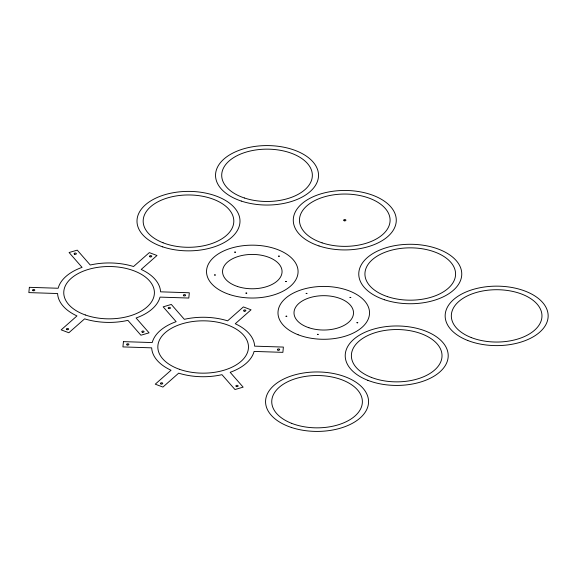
<?xml version="1.0" encoding="UTF-8"?>
<svg xmlns="http://www.w3.org/2000/svg" width="577" height="577" viewBox="0 0 577 577"><rect width="100%" height="100%" fill="white"/><g stroke="black" fill="none" stroke-linecap="round" stroke-linejoin="round"><path stroke-width="0.87" d="M214.543 274.991L215.452 275.013L214.543 274.969M234.695 252.149L235.611 252.171L234.702 252.135M245.932 293.116L246.848 293.138L245.939 293.094M278.547 256.159L279.463 256.181L278.554 256.145M285.492 281.475L286.408 281.497L285.5 281.461M285.997 316.246L286.913 316.261L285.997 316.225M306.149 293.404L307.065 293.441L306.163 293.368M317.393 334.371L318.302 334.386L317.393 334.35M350.001 297.415L350.917 297.436L350.008 297.4M356.947 322.731L357.863 322.752L356.954 322.716M29.362 287.324L28.85 292.604L57.599 293.534A51.504 29.737 0 0 0 76.972 315.929L61.184 329.864L68.843 332.756L84.61 318.85A51.504 29.737 0 0 0 127.899 320.358L140.903 335.223L149.075 332.842L136.093 317.999A51.504 29.737 0 0 0 160.009 297.112L188.802 298.042L189.314 292.763L160.565 291.832A51.504 29.737 0 0 0 141.185 269.437L156.98 255.503L149.32 252.611L133.547 266.516A51.504 29.737 0 0 0 90.257 265.009L77.26 250.144L69.089 252.524L82.071 267.367A51.504 29.737 0 0 0 58.154 288.255L29.362 287.324M123.435 341.634L122.923 346.914L151.672 347.844A51.504 29.737 0 0 0 171.044 370.246L155.256 384.174L162.916 387.066L178.682 373.16A51.504 29.737 0 0 0 221.972 374.675L234.976 389.533L243.148 387.153L230.165 372.309A51.504 29.737 0 0 0 254.082 351.422L282.874 352.352L283.386 347.08L254.63 346.15A51.504 29.737 0 0 0 235.257 323.747L251.053 309.813L243.393 306.921L227.619 320.834A51.504 29.737 0 0 0 184.33 319.319L171.333 304.454L163.161 306.841L176.136 321.677A51.504 29.737 0 0 0 152.227 342.565L123.435 341.634M471.243 337.552A45.323 26.167 0 0 0 541.853 317.747A45.323 26.167 0 0 0 476.847 292.344A45.323 26.167 0 0 0 471.243 337.552M467.781 340.502A51.504 29.737 0 0 0 548.02 317.999A51.504 29.737 0 0 0 474.143 289.135A51.504 29.737 0 0 0 467.781 340.502M387.593 296.672A45.323 26.167 0 0 0 455.578 274.01A45.323 26.167 0 0 0 387.593 251.348A45.323 26.167 0 0 0 387.593 296.672M384.506 299.759A51.504 29.737 0 0 0 461.759 274.01A51.504 29.737 0 0 0 384.506 248.261A51.504 29.737 0 0 0 384.506 299.759M244.367 197.976A45.323 26.167 0 0 0 312.352 175.314A45.323 26.167 0 0 0 244.367 152.653A45.323 26.167 0 0 0 244.367 197.976M241.273 201.063A51.504 29.737 0 0 0 318.526 175.314A51.504 29.737 0 0 0 241.273 149.566A51.504 29.737 0 0 0 241.273 201.063M319.023 245.953A51.504 29.737 0 0 0 396.276 220.198A51.504 29.737 0 0 0 319.023 194.449A51.504 29.737 0 0 0 319.023 245.953M322.11 242.859A45.323 26.167 0 0 0 390.095 220.198A45.323 26.167 0 0 0 322.11 197.543A45.323 26.167 0 0 0 322.11 242.859M344.202 220.775A1.147 0.664 0 0 0 345.919 220.198A1.147 0.664 0 0 0 344.202 219.628A1.147 0.664 0 0 0 344.202 220.775M163.089 242.794A45.323 26.167 0 0 0 233.699 222.989A45.323 26.167 0 0 0 168.693 197.586A45.323 26.167 0 0 0 163.089 242.794M162.743 246.877A51.504 29.737 0 0 0 239.996 221.128A51.504 29.737 0 0 0 162.743 195.372A51.504 29.737 0 0 0 162.743 246.877M183.861 295.806A1.147 0.664 0 0 0 185.628 295.294A1.147 0.664 0 0 0 183.969 294.667A1.147 0.664 0 0 0 183.861 295.806M142.317 332.229A1.147 0.664 0 0 0 144.07 331.696A1.147 0.664 0 0 0 142.382 331.09A1.147 0.664 0 0 0 142.317 332.229M66.939 329.669A1.147 0.664 0 0 0 68.663 329.106A1.147 0.664 0 0 0 66.954 328.522A1.147 0.664 0 0 0 66.939 329.669M33.048 290.664A1.147 0.664 0 0 0 34.822 290.144A1.147 0.664 0 0 0 33.163 289.524A1.147 0.664 0 0 0 33.048 290.664M74.635 254.255A1.147 0.664 0 0 0 76.38 253.714A1.147 0.664 0 0 0 74.7 253.115A1.147 0.664 0 0 0 74.635 254.255M85.309 314.963A45.323 26.167 0 0 0 154.384 293.426A45.323 26.167 0 0 0 87.545 269.661A45.323 26.167 0 0 0 85.309 314.963M150.063 256.837A1.147 0.664 0 0 0 151.787 256.275A1.147 0.664 0 0 0 150.078 255.69A1.147 0.664 0 0 0 150.063 256.837M244.136 311.147A1.147 0.664 0 0 0 245.86 310.585A1.147 0.664 0 0 0 244.15 310.008A1.147 0.664 0 0 0 244.136 311.147M179.382 369.273A45.323 26.167 0 0 0 248.456 347.743A45.323 26.167 0 0 0 181.618 323.971A45.323 26.167 0 0 0 179.382 369.273M168.708 308.565A1.147 0.664 0 0 0 170.453 308.031A1.147 0.664 0 0 0 168.772 307.426A1.147 0.664 0 0 0 168.708 308.565M127.12 344.974A1.147 0.664 0 0 0 128.895 344.462A1.147 0.664 0 0 0 127.236 343.834A1.147 0.664 0 0 0 127.12 344.974M161.012 383.979A1.147 0.664 0 0 0 162.736 383.416A1.147 0.664 0 0 0 161.026 382.832A1.147 0.664 0 0 0 161.012 383.979M236.39 386.547A1.147 0.664 0 0 0 238.142 386.006A1.147 0.664 0 0 0 236.455 385.4A1.147 0.664 0 0 0 236.39 386.547M277.926 350.124A1.147 0.664 0 0 0 279.701 349.604A1.147 0.664 0 0 0 278.042 348.977A1.147 0.664 0 0 0 277.926 350.124M298.093 334.739A45.778 26.434 0 0 0 369.417 314.739A45.778 26.434 0 0 0 303.754 289.077A45.778 26.434 0 0 0 298.093 334.739M308.875 327.729A29.759 17.18 0 0 0 353.513 312.849A29.759 17.18 0 0 0 308.875 297.977A29.759 17.18 0 0 0 308.875 327.729M237.421 286.473A29.759 17.18 0 0 0 282.059 271.601A29.759 17.18 0 0 0 237.421 256.722A29.759 17.18 0 0 0 237.421 286.473M229.408 294.486A45.778 26.434 0 0 0 298.078 271.601A45.778 26.434 0 0 0 229.408 248.709A45.778 26.434 0 0 0 229.408 294.486M371.307 377.372A45.323 26.167 0 0 0 441.91 357.567A45.323 26.167 0 0 0 376.904 332.164A45.323 26.167 0 0 0 371.307 377.372M367.837 380.322A51.504 29.737 0 0 0 448.077 357.819A51.504 29.737 0 0 0 374.206 328.955A51.504 29.737 0 0 0 367.837 380.322M291.306 427.434A51.504 29.737 0 0 0 368.559 401.686A51.504 29.737 0 0 0 291.306 375.937A51.504 29.737 0 0 0 291.306 427.434M291.652 423.352A45.323 26.167 0 0 0 362.262 403.554A45.323 26.167 0 0 0 297.256 378.151A45.323 26.167 0 0 0 291.652 423.352"/></g></svg>
